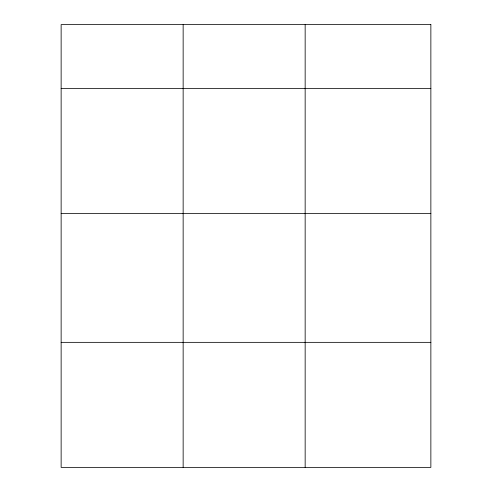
<?xml version="1.0" encoding="UTF-8"?>
<svg xmlns="http://www.w3.org/2000/svg" width="492" height="492" viewBox="0 0 492 492"><rect width="100%" height="100%" fill="white"/><g stroke="black" fill="none" stroke-linecap="round" stroke-linejoin="round"><path stroke-width="0.74" d="M61.137 88.468L430.863 88.468M61.137 213.516L430.863 213.516M61.137 342.352L430.863 342.352M305.157 24.6L305.157 467.4M183.147 24.6L183.147 467.4M430.863 24.6L61.137 24.6L61.137 467.4L430.863 467.4L430.863 24.6"/></g></svg>
